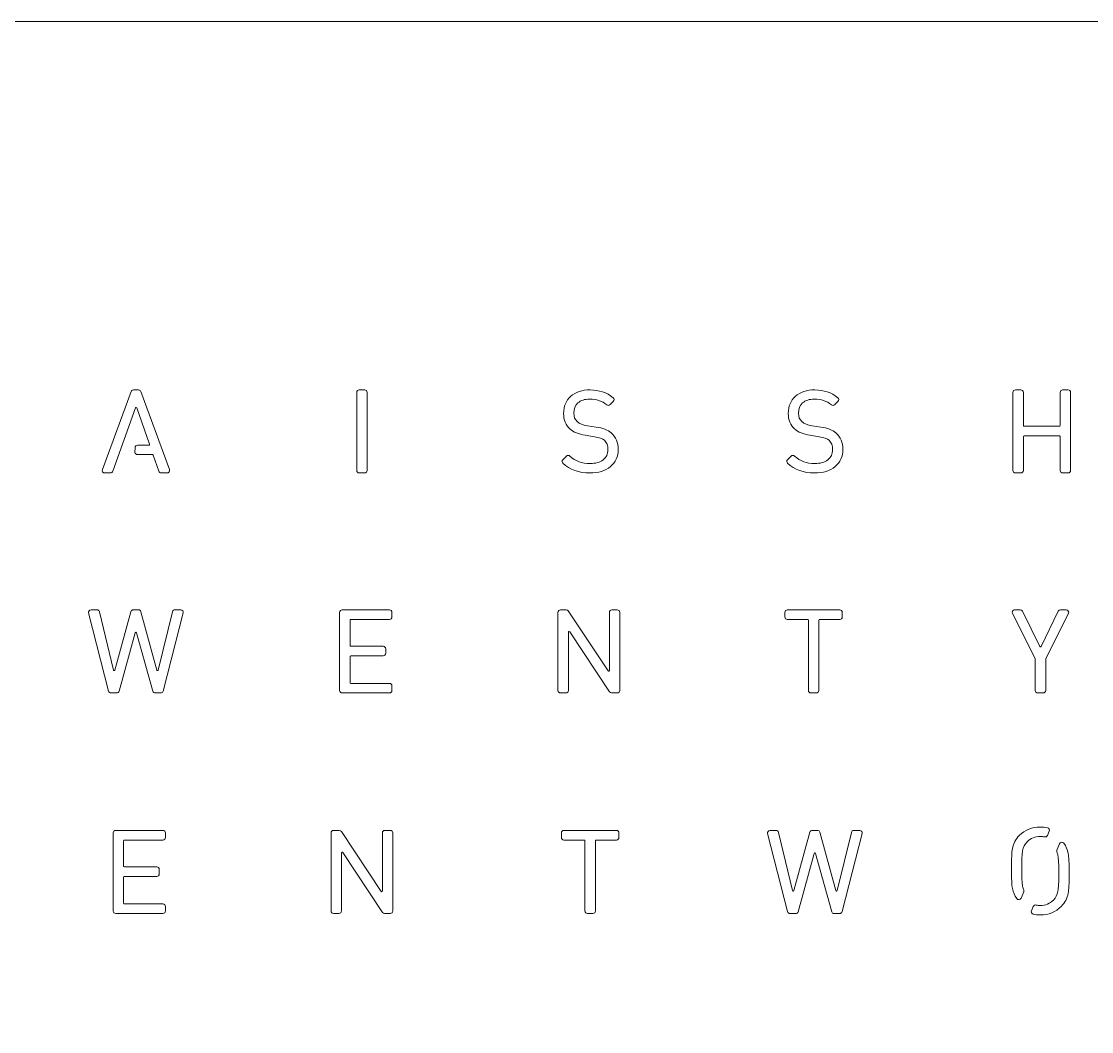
# Model space of a CAD drawing. Header units: millimetres. Extents: x 0 to 620, y 0 to 620.
# Drawn here: x 310 to 468, y 470.9 to 620 of the extents above; entities that cross this region are included whole.
import ezdxf

# ---------------------------------------------------------------- set-up
doc = ezdxf.new("R2010")
doc.units = ezdxf.units.MM
doc.header["$MEASUREMENT"] = 0
doc.layers.add('Layer 1', color=7, linetype='Continuous', lineweight=0)

# ---------------------------------------------------------------- blocks, each defined once
blk = doc.blocks.new('Block_10')
at = {"layer": 'Layer 1', "color": 250, "lineweight": 9, "true_color": 0x231f20}
blk.add_open_spline([(331.5115477686847, 553.3371119493393), (331.5115477686847, 553.3371119493393), (330.654063502406, 553.3371119493393), (330.654063502406, 553.3371119493393), (330.4980006769241, 553.3371119493393), (330.3577852906745, 553.4361584445402), (330.3054198392987, 553.5834362765347), (330.3054198392987, 553.5834362765347), (329.4568928212816, 555.9807059699457), (329.4568928212816, 555.9807059699457), (329.4420789106951, 556.0225638800916), (329.4021158030662, 556.0506414082964), (329.3576740713064, 556.0506414082964), (329.3576740713064, 556.0506414082964), (327.1442002220334, 556.0506414082964), (327.1442002220334, 556.0506414082964), (327.0449814720582, 556.0506414082964), (326.9519638939565, 556.0893987325053), (326.8820284556059, 556.1596786804045), (326.8120930172553, 556.2299586283036), (326.7735079478205, 556.3234929707281), (326.7741969669176, 556.4228839754775), (326.7741969669176, 556.4228839754775), (326.7790201005969, 557.0607434045716), (326.7790201005969, 557.0607434045716), (326.7807426483395, 557.26314276433), (326.9464517411801, 557.4276460737507), (327.1490233557127, 557.4276460737507), (327.1490233557127, 557.4276460737507), (328.8198946660589, 557.4276460737507), (328.8198946660589, 557.4276460737507), (328.8543456209114, 557.4276460737507), (328.8856959898272, 557.4438380225314), (328.9056775436417, 557.4720878055105), (328.9256590974561, 557.5001653337152), (328.9304822311355, 557.5349607981162), (328.9191134160341, 557.5675169504519), (328.9191134160341, 557.5675169504519), (327.0281005041805, 562.9540959964143), (327.0281005041805, 562.9540959964143), (327.0046738548808, 563.0204140845052), (326.9309488114964, 563.0290268232185), (326.9288817542053, 563.0242036895391), (326.9113117672305, 563.0242036895391), (326.8530896535298, 563.0190360463112), (326.8300075137787, 562.9544405059627), (326.8300075137787, 562.9544405059627), (323.5041123323184, 553.5832640217604), (323.5041123323184, 553.5832640217604), (323.4517468809426, 553.435986189766), (323.311531494693, 553.3371119493393), (323.1558131787597, 553.3371119493393), (323.1558131787597, 553.3371119493393), (322.2986734220295, 553.3371119493393), (322.2986734220295, 553.3371119493393), (322.1777505704973, 553.3371119493393), (322.0644069290325, 553.3963675916857), (321.995160509779, 553.4954140868866), (321.926258600074, 553.5946328368618), (321.9097221417448, 553.7214123507189), (321.9517523066648, 553.8347559921835), (321.9517523066648, 553.8347559921835), (326.1926648490074, 565.3596339189899), (326.1926648490074, 565.3596339189899), (326.2460638290288, 565.5045001841447), (326.3855901961814, 565.601824131603), (326.5395859643721, 565.601824131603), (326.5395859643721, 565.601824131603), (327.2868271751228, 565.601824131603), (327.2868271751228, 565.601824131603), (327.4411674528619, 565.601824131603), (327.580349310466, 565.5045001841447), (327.6337482904874, 565.3594616642156), (327.6337482904874, 565.3594616642156), (331.8588133935978, 553.8340669730867), (331.8588133935978, 553.8340669730867), (331.9001545394208, 553.7208955863961), (331.8836180810916, 553.594116072539), (331.8147161713866, 553.4952418321124), (331.7454697521331, 553.3961953369114), (331.6321261106684, 553.3371119493393), (331.5115477686847, 553.3371119493393)], degree=3, knots=[0, 0, 0, 0, 1, 1, 1, 2, 2, 2, 3, 3, 3, 4, 4, 4, 5, 5, 5, 6, 6, 6, 7, 7, 7, 8, 8, 8, 9, 9, 9, 10, 10, 10, 11, 11, 11, 12, 12, 12, 13, 13, 13, 14, 14, 14, 15, 15, 15, 16, 16, 16, 17, 17, 17, 18, 18, 18, 19, 19, 19, 20, 20, 20, 21, 21, 21, 22, 22, 22, 23, 23, 23, 24, 24, 24, 25, 25, 25, 26, 26, 26, 27, 27, 27, 27], dxfattribs=at)
blk = doc.blocks.new('Block_11')
at = {"layer": 'Layer 1', "color": 250, "lineweight": 9, "true_color": 0x231f20}
blk.add_open_spline([(360.6901284905567, 553.3371119493393), (360.6901284905567, 553.3371119493393), (359.8843206565567, 553.3371119493393), (359.8843206565567, 553.3371119493393), (359.6803710038299, 553.3371119493393), (359.5143174014409, 553.5029932969542), (359.5143174014409, 553.7069429496809), (359.5143174014409, 553.7069429496809), (359.5143174014409, 565.2319931312614), (359.5143174014409, 565.2319931312614), (359.5143174014409, 565.4359427839883), (359.6803710038299, 565.601824131603), (359.8843206565567, 565.601824131603), (359.8843206565567, 565.601824131603), (360.6901284905567, 565.601824131603), (360.6901284905567, 565.601824131603), (360.8940781432834, 565.601824131603), (361.0601317456725, 565.4359427839883), (361.0601317456725, 565.2319931312614), (361.0601317456725, 565.2319931312614), (361.0601317456725, 553.7069429496809), (361.0601317456725, 553.7069429496809), (361.0601317456725, 553.5029932969542), (360.8940781432834, 553.3371119493393), (360.6901284905567, 553.3371119493393)], degree=3, knots=[0, 0, 0, 0, 1, 1, 1, 2, 2, 2, 3, 3, 3, 4, 4, 4, 5, 5, 5, 6, 6, 6, 7, 7, 7, 8, 8, 8, 8], dxfattribs=at)
blk = doc.blocks.new('Block_12')
at = {"layer": 'Layer 1', "color": 250, "lineweight": 9, "true_color": 0x231f20}
blk.add_open_spline([(427.1036457265574, 553.3371119493393), (425.5106335741778, 553.3371119493393), (424.1787596595803, 553.8166692408861), (423.1452310140054, 554.7625202063614), (423.0718504801695, 554.8293550587754), (423.0305093343465, 554.9213391082315), (423.0280977675069, 555.0212468773037), (423.0256862006672, 555.121843665473), (423.065649308296, 555.2205456511253), (423.1369627848407, 555.2918591276701), (423.1369627848407, 555.2918591276701), (423.6688855277633, 555.8239541253669), (423.6688855277633, 555.8239541253669), (423.8063448376248, 555.9615856900027), (424.0278644773264, 555.9643417663909), (424.1739365259009, 555.8310165711117), (424.9773327930612, 555.0996227995931), (425.9743434264925, 554.728758270606), (427.1367186432158, 554.728758270606), (427.9649195978699, 554.728758270606), (428.6232773451011, 554.9146211720353), (429.0942218979347, 555.2810070768916), (429.5617213552832, 555.644809160134), (429.7890976573096, 556.1364242858791), (429.7890976573096, 556.7844467466545), (429.7890976573096, 557.3935396284467), (429.6144313162074, 557.85638820689), (429.2702662772311, 558.1602456286892), (428.9925915811199, 558.4072589749816), (428.4968423407924, 558.586059430666), (427.7964544286412, 558.692340626386), (427.7964544286412, 558.692340626386), (426.4204832918323, 558.9078313489883), (426.4204832918323, 558.9078313489883), (425.4599906705447, 559.05459241666), (424.7065482879206, 559.3665458128493), (424.1811712264199, 559.834906544069), (423.5579534531383, 560.3888778980972), (423.2420381971409, 561.16367987273), (423.2420381971409, 562.1379528759586), (423.2420381971409, 563.177682693407), (423.5999836180583, 564.0251761827784), (424.3055391734375, 564.6564899304504), (425.0073051237829, 565.2838418183145), (425.9653861782309, 565.601824131603), (427.153255101545, 565.601824131603), (428.4679035387163, 565.601824131603), (429.6123642589163, 565.2128728513183), (430.5556314027778, 564.4458223415274), (430.6365911466811, 564.3800210177592), (430.6841334643776, 564.2868311848832), (430.6896456171539, 564.1836505750999), (430.6948132603818, 564.0797809462196), (430.6548501527529, 563.9771171007591), (430.5797470711745, 563.902186273955), (430.5797470711745, 563.902186273955), (430.0998452700792, 563.4221122180854), (430.0998452700792, 563.4221122180854), (429.9692761511882, 563.2918876087431), (429.7543021929086, 563.2832748700299), (429.6089191634311, 563.4023029190452), (428.925756728706, 563.9602361328814), (428.0827418634654, 564.2432507269948), (427.1036457265574, 564.2432507269948), (426.3674288213596, 564.2432507269948), (425.7834851366097, 564.0539427300803), (425.3690401497341, 563.6804943794792), (424.9525281055674, 563.305667990684), (424.7499564910347, 562.8173257056499), (424.7499564910347, 562.1877345057204), (424.7499564910347, 561.6261839416247), (424.9139430361326, 561.2117389547491), (425.2508733745901, 560.9204561314713), (425.595382923115, 560.6229721363198), (426.1031899976408, 560.4185057192703), (426.760169706678, 560.3127412878732), (426.760169706678, 560.3127412878732), (428.0517360040981, 560.1139592783742), (428.0517360040981, 560.1139592783742), (429.0328991982973, 559.9673704654768), (429.7804849185966, 559.6783269542644), (430.2727890634387, 559.254752464353), (430.9628416891343, 558.6682249579892), (431.3132078999841, 557.8479477229513), (431.3132078999841, 556.8175196633129), (431.3132078999841, 555.7531574131451), (430.9232230910539, 554.8960176564149), (430.1539332691976, 554.2700438067449), (429.3932561860544, 553.6509601480457), (428.3669622409985, 553.3371119493393), (427.1036457265574, 553.3371119493393)], degree=3, knots=[0, 0, 0, 0, 1, 1, 1, 2, 2, 2, 3, 3, 3, 4, 4, 4, 5, 5, 5, 6, 6, 6, 7, 7, 7, 8, 8, 8, 9, 9, 9, 10, 10, 10, 11, 11, 11, 12, 12, 12, 13, 13, 13, 14, 14, 14, 15, 15, 15, 16, 16, 16, 17, 17, 17, 18, 18, 18, 19, 19, 19, 20, 20, 20, 21, 21, 21, 22, 22, 22, 23, 23, 23, 24, 24, 24, 25, 25, 25, 26, 26, 26, 27, 27, 27, 28, 28, 28, 29, 29, 29, 30, 30, 30, 30], dxfattribs=at)
blk = doc.blocks.new('Block_15')
at = {"layer": 'Layer 1', "color": 250, "lineweight": 9, "true_color": 0x231f20}
blk.add_open_spline([(464.5666475618098, 553.3371119493393), (464.5666475618098, 553.3371119493393), (463.7604952182612, 553.3371119493393), (463.7604952182612, 553.3371119493393), (463.5565455655345, 553.3371119493393), (463.390836472694, 553.5029932969542), (463.390836472694, 553.7069429496809), (463.390836472694, 553.7069429496809), (463.390836472694, 558.7095661038122), (463.390836472694, 558.7095661038122), (463.390836472694, 558.7674437079644), (463.3436386645461, 558.8146415161124), (463.2857610603938, 558.8146415161124), (463.2857610603938, 558.8146415161124), (458.0640298334007, 558.8146415161124), (458.0640298334007, 558.8146415161124), (458.0061522292484, 558.8146415161124), (457.9589544211005, 558.7674437079644), (457.9589544211005, 558.7095661038122), (457.9589544211005, 558.7095661038122), (457.9589544211005, 553.7069429496809), (457.9589544211005, 553.7069429496809), (457.9589544211005, 553.5029932969542), (457.79324532826, 553.3371119493393), (457.5892956755332, 553.3371119493393), (457.5892956755332, 553.3371119493393), (456.7831433319847, 553.3371119493393), (456.7831433319847, 553.3371119493393), (456.579193679258, 553.3371119493393), (456.4134845864175, 553.5029932969542), (456.4134845864175, 553.7069429496809), (456.4134845864175, 553.7069429496809), (456.4134845864175, 565.2319931312614), (456.4134845864175, 565.2319931312614), (456.4134845864175, 565.4359427839883), (456.579193679258, 565.601824131603), (456.7831433319847, 565.601824131603), (456.7831433319847, 565.601824131603), (457.5892956755332, 565.601824131603), (457.5892956755332, 565.601824131603), (457.79324532826, 565.601824131603), (457.9589544211005, 565.4359427839883), (457.9589544211005, 565.2319931312614), (457.9589544211005, 565.2319931312614), (457.9589544211005, 560.3304835296223), (457.9589544211005, 560.3304835296223), (457.9589544211005, 560.2726059254701), (458.0061522292484, 560.2254081173221), (458.0640298334007, 560.2254081173221), (458.0640298334007, 560.2254081173221), (463.2857610603938, 560.2254081173221), (463.2857610603938, 560.2254081173221), (463.3436386645461, 560.2254081173221), (463.390836472694, 560.2726059254701), (463.390836472694, 560.3304835296223), (463.390836472694, 560.3304835296223), (463.390836472694, 565.2319931312614), (463.390836472694, 565.2319931312614), (463.390836472694, 565.4359427839883), (463.5565455655345, 565.601824131603), (463.7604952182612, 565.601824131603), (463.7604952182612, 565.601824131603), (464.5666475618098, 565.601824131603), (464.5666475618098, 565.601824131603), (464.7705972145366, 565.601824131603), (464.936306307377, 565.4359427839883), (464.936306307377, 565.2319931312614), (464.936306307377, 565.2319931312614), (464.936306307377, 553.7069429496809), (464.936306307377, 553.7069429496809), (464.936306307377, 553.5029932969542), (464.7705972145366, 553.3371119493393), (464.5666475618098, 553.3371119493393)], degree=3, knots=[0, 0, 0, 0, 1, 1, 1, 2, 2, 2, 3, 3, 3, 4, 4, 4, 5, 5, 5, 6, 6, 6, 7, 7, 7, 8, 8, 8, 9, 9, 9, 10, 10, 10, 11, 11, 11, 12, 12, 12, 13, 13, 13, 14, 14, 14, 15, 15, 15, 16, 16, 16, 17, 17, 17, 18, 18, 18, 19, 19, 19, 20, 20, 20, 21, 21, 21, 22, 22, 22, 23, 23, 23, 24, 24, 24, 24], dxfattribs=at)
blk = doc.blocks.new('Block_20')
at = {"layer": 'Layer 1', "color": 250, "lineweight": 9, "true_color": 0x231f20}
blk.add_open_spline([(393.9256536558588, 553.3371119493393), (392.3329860130279, 553.3371119493393), (391.0011120984303, 553.8166692408861), (389.9672389433068, 554.7625202063614), (389.893858409471, 554.8296995683237), (389.852517263648, 554.92168361778), (389.8501056968084, 555.0217636416265), (389.8480386395172, 555.1221881750215), (389.8876572375975, 555.2207179058997), (389.9589707141422, 555.2918591276701), (389.9589707141422, 555.2918591276701), (390.4908934570648, 555.8239541253669), (390.4908934570648, 555.8239541253669), (390.6283527669263, 555.9615856900027), (390.8498724066278, 555.9643417663909), (390.9959444552025, 555.8310165711117), (391.7993407223627, 555.0996227995931), (392.796351355794, 554.728758270606), (393.9590710820658, 554.728758270606), (394.7869275271713, 554.728758270606), (395.4452852744026, 554.9146211720353), (395.9162298272362, 555.2810070768916), (396.3837292845846, 555.644809160134), (396.6111055866111, 556.1364242858791), (396.6111055866111, 556.7844467466545), (396.6111055866111, 557.3935396284467), (396.436439245509, 557.85638820689), (396.0922742065325, 558.1602456286892), (395.8145995104214, 558.4072589749816), (395.3188502700939, 558.586059430666), (394.6184623579426, 558.692340626386), (394.6184623579426, 558.692340626386), (393.2424912211338, 558.9078313489883), (393.2424912211338, 558.9078313489883), (392.2819985998462, 559.05459241666), (391.5285562172221, 559.3665458128493), (391.0031791557214, 559.834906544069), (390.3799613824398, 560.3888778980972), (390.0640461264424, 561.16367987273), (390.0640461264424, 562.1379528759586), (390.0640461264424, 563.177682693407), (390.4219915473598, 564.0251761827784), (391.127547102739, 564.6564899304504), (391.8293130530844, 565.2838418183145), (392.7873941075323, 565.601824131603), (393.975607540395, 565.601824131603), (395.2899114680178, 565.601824131603), (396.4343721882178, 565.2128728513183), (397.3776393320792, 564.4458223415274), (397.4585990759826, 564.3800210177592), (397.5061413936791, 564.2868311848832), (397.5116535464554, 564.1836505750999), (397.5168211896833, 564.0797809462196), (397.4768580820544, 563.9771171007591), (397.401755000476, 563.902186273955), (397.401755000476, 563.902186273955), (396.9218531993807, 563.4221122180854), (396.9218531993807, 563.4221122180854), (396.7916285900382, 563.2918876087431), (396.5763101222101, 563.2832748700299), (396.4309270927326, 563.4023029190452), (395.7477646580075, 563.9602361328814), (394.9047497927669, 564.2432507269948), (393.9256536558588, 564.2432507269948), (393.189436750661, 564.2432507269948), (392.6058375754596, 564.0539427300803), (392.1910480790356, 563.6804943794792), (391.7745360348689, 563.305667990684), (391.5719644203362, 562.8173257056499), (391.5719644203362, 562.1877345057204), (391.5719644203362, 561.6261839416247), (391.7359509654341, 561.2117389547491), (392.0728813038915, 560.9204561314713), (392.4173908524165, 560.6229721363198), (392.9251979269423, 560.4185057192703), (393.5821776359795, 560.3127412878732), (393.5821776359795, 560.3127412878732), (394.8737439333996, 560.1139592783742), (394.8737439333996, 560.1139592783742), (395.8549071275988, 559.9673704654768), (396.602492847898, 559.6783269542644), (397.0947969927402, 559.254752464353), (397.7848496184358, 558.6682249579892), (398.1352158292856, 557.8479477229513), (398.1352158292856, 556.8175196633129), (398.1352158292856, 555.7528129035965), (397.7452310203554, 554.8956731468662), (396.9759411984991, 554.2700438067449), (396.2152641153559, 553.6509601480457), (395.1889701703, 553.3371119493393), (393.9256536558588, 553.3371119493393)], degree=3, knots=[0, 0, 0, 0, 1, 1, 1, 2, 2, 2, 3, 3, 3, 4, 4, 4, 5, 5, 5, 6, 6, 6, 7, 7, 7, 8, 8, 8, 9, 9, 9, 10, 10, 10, 11, 11, 11, 12, 12, 12, 13, 13, 13, 14, 14, 14, 15, 15, 15, 16, 16, 16, 17, 17, 17, 18, 18, 18, 19, 19, 19, 20, 20, 20, 21, 21, 21, 22, 22, 22, 23, 23, 23, 24, 24, 24, 25, 25, 25, 26, 26, 26, 27, 27, 27, 28, 28, 28, 29, 29, 29, 30, 30, 30, 30], dxfattribs=at)
blk = doc.blocks.new('Block_112')
at = {"layer": 'Layer 1', "color": 250, "lineweight": 9, "true_color": 0x231f20}
blk.add_open_spline([(330.5865396308951, 520.866053472214), (330.5865396308951, 520.866053472214), (329.7548935807557, 520.866053472214), (329.7548935807557, 520.866053472214), (329.5895289974637, 520.866053472214), (329.4431124393406, 520.9775023111619), (329.3986707075809, 521.1368379773547), (329.3986707075809, 521.1368379773547), (327.0125975744968, 529.7444090472515), (327.0125975744968, 529.7444090472515), (326.9929605302309, 529.8158947785704), (326.9302597923994, 529.8214069313466), (326.9116562767791, 529.8214069313466), (326.9116562767791, 529.8214069313466), (326.9113117672305, 529.8214069313466), (326.9113117672305, 529.8214069313466), (326.8927082516102, 529.8214069313466), (326.8300075137787, 529.8158947785704), (326.8100259599642, 529.7444090472515), (326.8100259599642, 529.7444090472515), (324.4242973364287, 521.1370102321289), (324.4242973364287, 521.1370102321289), (324.3798556046689, 520.9775023111619), (324.2334390465458, 520.866053472214), (324.0680744632538, 520.866053472214), (324.0680744632538, 520.866053472214), (323.236083903566, 520.866053472214), (323.236083903566, 520.866053472214), (323.0672742247888, 520.866053472214), (322.91982413802, 520.9804306423243), (322.8781384826485, 521.1442449326479), (322.8781384826485, 521.1442449326479), (319.9318928236629, 532.6692951142286), (319.9318928236629, 532.6692951142286), (319.9032985311353, 532.7809162079506), (319.9277587090806, 532.8970159258035), (319.9983831665282, 532.9877941918398), (320.0686631144273, 533.0785724578762), (320.1751165649215, 533.1305933997033), (320.2901827541289, 533.1305933997033), (320.2901827541289, 533.1305933997033), (321.1628254405426, 533.1305933997033), (321.1628254405426, 533.1305933997033), (321.3340466861596, 533.1305933997033), (321.4818412824767, 533.0143214270763), (321.5221488996542, 532.8479233151386), (321.5221488996542, 532.8479233151386), (323.6040201013907, 524.2503430221492), (323.6040201013907, 524.2503430221492), (323.6222791074625, 524.1755844501193), (323.6767116161295, 524.1673162209547), (323.7063394373026, 524.1699000425687), (323.7270100102141, 524.1699000425687), (323.7883327098515, 524.1762734692164), (323.8079697541175, 524.2474146909868), (323.8079697541175, 524.2474146909868), (326.1630370278343, 532.8584308563687), (326.1630370278343, 532.8584308563687), (326.2067897404969, 533.0186277964328), (326.3535508081686, 533.1305933997033), (326.5196044105576, 533.1305933997033), (326.5196044105576, 533.1305933997033), (327.303363633452, 533.1305933997033), (327.303363633452, 533.1305933997033), (327.469417235841, 533.1305933997033), (327.6158337939641, 533.0186277964328), (327.6595865066268, 532.8584308563687), (327.6595865066268, 532.8584308563687), (330.0149982898921, 524.2474146909868), (330.0149982898921, 524.2474146909868), (330.0353243532551, 524.1738619023766), (330.0973360719896, 524.1654214184377), (330.1183511544496, 524.1700722973429), (330.1372991796185, 524.1702445521172), (330.2006889365471, 524.1769624883134), (330.2186034330704, 524.2501707673749), (330.2186034330704, 524.2501707673749), (332.3008191443554, 532.8479233151386), (332.3008191443554, 532.8479233151386), (332.3411267615328, 533.0143214270763), (332.48892135785, 533.1305933997033), (332.6601426034669, 533.1305933997033), (332.6601426034669, 533.1305933997033), (333.5327852898807, 533.1305933997033), (333.5327852898807, 533.1305933997033), (333.6478514790881, 533.1305933997033), (333.7543049295823, 533.078400203102), (333.8249293870299, 532.9874496822914), (333.895209334929, 532.8964991614807), (333.9193250033257, 532.7805716984021), (333.8907307107982, 532.6692951142286), (333.8907307107982, 532.6692951142286), (330.944829561361, 521.1442449326479), (330.944829561361, 521.1442449326479), (330.9031439059895, 520.9804306423243), (330.7556938192208, 520.866053472214), (330.5865396308951, 520.866053472214)], degree=3, knots=[0, 0, 0, 0, 1, 1, 1, 2, 2, 2, 3, 3, 3, 4, 4, 4, 5, 5, 5, 6, 6, 6, 7, 7, 7, 8, 8, 8, 9, 9, 9, 10, 10, 10, 11, 11, 11, 12, 12, 12, 13, 13, 13, 14, 14, 14, 15, 15, 15, 16, 16, 16, 17, 17, 17, 18, 18, 18, 19, 19, 19, 20, 20, 20, 21, 21, 21, 22, 22, 22, 23, 23, 23, 24, 24, 24, 25, 25, 25, 26, 26, 26, 27, 27, 27, 28, 28, 28, 29, 29, 29, 30, 30, 30, 31, 31, 31, 32, 32, 32, 32], dxfattribs=at)
blk = doc.blocks.new('Block_113')
at = {"layer": 'Layer 1', "color": 250, "lineweight": 9, "true_color": 0x231f20}
blk.add_open_spline([(364.3367620616936, 520.866053472214), (364.3367620616936, 520.866053472214), (357.3621662518053, 520.866053472214), (357.3621662518053, 520.866053472214), (357.1582165990785, 520.866053472214), (356.992507506238, 521.0319348198288), (356.992507506238, 521.2357122177813), (356.992507506238, 521.2357122177813), (356.992507506238, 532.7609346541362), (356.992507506238, 532.7609346541362), (356.992507506238, 532.9647120520887), (357.1582165990785, 533.1305933997033), (357.3621662518053, 533.1305933997033), (357.3621662518053, 533.1305933997033), (364.3367620616936, 533.1305933997033), (364.3367620616936, 533.1305933997033), (364.5407117144204, 533.1305933997033), (364.7064208072609, 532.9647120520887), (364.7064208072609, 532.7609346541362), (364.7064208072609, 532.7609346541362), (364.7064208072609, 532.0896577988352), (364.7064208072609, 532.0896577988352), (364.7064208072609, 531.8858804008827), (364.5407117144204, 531.719999053268), (364.3367620616936, 531.719999053268), (364.3367620616936, 531.719999053268), (358.6430527532212, 531.719999053268), (358.6430527532212, 531.719999053268), (358.585175149069, 531.719999053268), (358.5379773409211, 531.67280124512), (358.5379773409211, 531.6147513861936), (358.5379773409211, 531.6147513861936), (358.5379773409211, 527.8592527977227), (358.5379773409211, 527.8592527977227), (358.5379773409211, 527.8013751935705), (358.585175149069, 527.7541773854226), (358.6430527532212, 527.7541773854226), (358.6430527532212, 527.7541773854226), (363.4265678344906, 527.7541773854226), (363.4265678344906, 527.7541773854226), (363.6305174872174, 527.7541773854226), (363.7962265800579, 527.5882960378078), (363.7962265800579, 527.3845186398553), (363.7962265800579, 527.3845186398553), (363.7962265800579, 526.7132417845544), (363.7962265800579, 526.7132417845544), (363.7962265800579, 526.5094643866018), (363.6305174872174, 526.343583038987), (363.4265678344906, 526.343583038987), (363.4265678344906, 526.343583038987), (358.6430527532212, 526.343583038987), (358.6430527532212, 526.343583038987), (358.585175149069, 526.343583038987), (358.5379773409211, 526.2963852308391), (358.5379773409211, 526.2383353719126), (358.5379773409211, 526.2383353719126), (358.5379773409211, 522.3817232309498), (358.5379773409211, 522.3817232309498), (358.5379773409211, 522.3238456267974), (358.585175149069, 522.2766478186496), (358.6430527532212, 522.2766478186496), (358.6430527532212, 522.2766478186496), (364.3367620616936, 522.2766478186496), (364.3367620616936, 522.2766478186496), (364.5407117144204, 522.2766478186496), (364.7064208072609, 522.1107664710348), (364.7064208072609, 521.9069890730822), (364.7064208072609, 521.9069890730822), (364.7064208072609, 521.2357122177813), (364.7064208072609, 521.2357122177813), (364.7064208072609, 521.0319348198288), (364.5407117144204, 520.866053472214), (364.3367620616936, 520.866053472214)], degree=3, knots=[0, 0, 0, 0, 1, 1, 1, 2, 2, 2, 3, 3, 3, 4, 4, 4, 5, 5, 5, 6, 6, 6, 7, 7, 7, 8, 8, 8, 9, 9, 9, 10, 10, 10, 11, 11, 11, 12, 12, 12, 13, 13, 13, 14, 14, 14, 15, 15, 15, 16, 16, 16, 17, 17, 17, 18, 18, 18, 19, 19, 19, 20, 20, 20, 21, 21, 21, 22, 22, 22, 23, 23, 23, 24, 24, 24, 24], dxfattribs=at)
blk = doc.blocks.new('Block_114')
at = {"layer": 'Layer 1', "color": 250, "lineweight": 9, "true_color": 0x231f20}
blk.add_open_spline([(427.3826984608627, 520.866053472214), (427.3826984608627, 520.866053472214), (426.5765461173142, 520.866053472214), (426.5765461173142, 520.866053472214), (426.3725964645874, 520.866053472214), (426.2068873717469, 521.0319348198288), (426.2068873717469, 521.2357122177813), (426.2068873717469, 521.2357122177813), (426.2068873717469, 531.6147513861936), (426.2068873717469, 531.6147513861936), (426.2068873717469, 531.67280124512), (426.159689563599, 531.719999053268), (426.1018119594467, 531.719999053268), (426.1018119594467, 531.719999053268), (423.1045788872794, 531.719999053268), (423.1045788872794, 531.719999053268), (422.9006292345526, 531.719999053268), (422.7349201417121, 531.8858804008827), (422.7349201417121, 532.0896577988352), (422.7349201417121, 532.0896577988352), (422.7349201417121, 532.7609346541362), (422.7349201417121, 532.7609346541362), (422.7349201417121, 532.9647120520887), (422.9006292345526, 533.1305933997033), (423.1045788872794, 533.1305933997033), (423.1045788872794, 533.1305933997033), (430.8543211813489, 533.1305933997033), (430.8543211813489, 533.1305933997033), (431.0582708340757, 533.1305933997033), (431.2243244364648, 532.9647120520887), (431.2243244364648, 532.7609346541362), (431.2243244364648, 532.7609346541362), (431.2243244364648, 532.0896577988352), (431.2243244364648, 532.0896577988352), (431.2243244364648, 531.8858804008827), (431.0582708340757, 531.719999053268), (430.8543211813489, 531.719999053268), (430.8543211813489, 531.719999053268), (427.8574326187301, 531.719999053268), (427.8574326187301, 531.719999053268), (427.7995550145779, 531.719999053268), (427.7523572064299, 531.67280124512), (427.7523572064299, 531.6147513861936), (427.7523572064299, 531.6147513861936), (427.7523572064299, 521.2357122177813), (427.7523572064299, 521.2357122177813), (427.7523572064299, 521.0319348198288), (427.5866481135895, 520.866053472214), (427.3826984608627, 520.866053472214)], degree=3, knots=[0, 0, 0, 0, 1, 1, 1, 2, 2, 2, 3, 3, 3, 4, 4, 4, 5, 5, 5, 6, 6, 6, 7, 7, 7, 8, 8, 8, 9, 9, 9, 10, 10, 10, 11, 11, 11, 12, 12, 12, 13, 13, 13, 14, 14, 14, 15, 15, 15, 16, 16, 16, 16], dxfattribs=at)
blk = doc.blocks.new('Block_119')
at = {"layer": 'Layer 1', "color": 250, "lineweight": 9, "true_color": 0x231f20}
for points, knots in [([(460.8921087172422, 520.866053472214), (460.8921087172422, 520.866053472214), (460.0859563736938, 520.866053472214), (460.0859563736938, 520.866053472214), (459.882006720967, 520.866053472214), (459.7162976281264, 521.0319348198288), (459.7162976281264, 521.2357122177813), (459.7162976281264, 521.2357122177813), (459.7162976281264, 525.8965818997759), (459.7162976281264, 525.8965818997759), (459.7162976281264, 525.9134628676536), (459.7125080230926, 525.92948256166), (459.7052733225736, 525.943951962698), (459.7052733225736, 525.943951962698), (456.332524842514, 532.5936752683272), (456.332524842514, 532.5936752683272), (456.2739582192648, 532.7092582218575), (456.2794703720412, 532.8441337101049), (456.3473387531007, 532.9545490204071), (456.4152071341601, 533.0647920759352), (456.5326848902071, 533.1305933997033), (456.6622204804525, 533.1305933997033), (456.6622204804525, 533.1305933997033), (457.5100584793725, 533.1305933997033), (457.5100584793725, 533.1305933997033), (457.6499293560736, 533.1305933997033), (457.7798094558676, 533.0496336558001), (457.8414766650535, 532.924232180137), (457.8414766650535, 532.924232180137), (460.393258890978, 527.7443588632896), (460.393258890978, 527.7443588632896), (460.4194416166659, 527.6914766475909), (460.468017463008, 527.685619985266), (460.4879990168225, 527.685619985266), (460.4879990168225, 527.685619985266), (460.4879990168225, 527.685619985266), (460.4879990168225, 527.685619985266), (460.5076360610883, 527.6857922400404), (460.5565564169789, 527.6916489023652), (460.5823946331183, 527.7447033728381), (460.5823946331183, 527.7447033728381), (463.1031709996756, 532.9226818871687), (463.1031709996756, 532.9226818871687), (463.164493699313, 533.048944636703), (463.2947183086555, 533.1305933997033), (463.4352782044537, 533.1305933997033), (463.4352782044537, 533.1305933997033), (464.2838052224707, 533.1305933997033), (464.2838052224707, 533.1305933997033), (464.4129963031676, 533.1305933997033), (464.5304740592146, 533.0649643307094), (464.598342440274, 532.9548935299556), (464.6662108213335, 532.8449949839762), (464.6720674836584, 532.7104640052772), (464.6141898795061, 532.5948810517472), (464.6141898795061, 532.5948810517472), (464.6141898795061, 532.5948810517472), (464.6141898795061, 532.5948810517472), (464.6141898795061, 532.5948810517472), (461.2731362779109, 525.9441242174723), (461.2731362779109, 525.9441242174723), (461.2655570678433, 525.9291380521115), (461.2617674628095, 525.9134628676536), (461.2617674628095, 525.8970986640986), (461.2617674628095, 525.8970986640986), (461.2617674628095, 521.2357122177813), (461.2617674628095, 521.2357122177813), (461.2617674628095, 521.0319348198288), (461.096058369969, 520.866053472214), (460.8921087172422, 520.866053472214)], [0, 0, 0, 0, 1, 1, 1, 2, 2, 2, 3, 3, 3, 4, 4, 4, 5, 5, 5, 6, 6, 6, 7, 7, 7, 8, 8, 8, 9, 9, 9, 10, 10, 10, 11, 11, 11, 12, 12, 12, 13, 13, 13, 14, 14, 14, 15, 15, 15, 16, 16, 16, 17, 17, 17, 18, 18, 18, 19, 19, 19, 20, 20, 20, 21, 21, 21, 22, 22, 22, 23, 23, 23, 23]), ([(464.496023104362, 532.6543089488677), (464.496023104362, 532.6543089488677), (464.4994681998474, 532.6543089488677), (464.4994681998474, 532.6543089488677), (464.4994681998474, 532.6543089488677), (464.496023104362, 532.6543089488677), (464.496023104362, 532.6543089488677)], [0, 0, 0, 0, 1, 1, 1, 2, 2, 2, 2])]:
    blk.add_open_spline(points, degree=3, knots=knots, dxfattribs=at)
blk = doc.blocks.new('Block_124')
at = {"layer": 'Layer 1', "color": 250, "lineweight": 9, "true_color": 0x231f20}
blk.add_open_spline([(397.9977565194242, 520.866053472214), (397.9977565194242, 520.866053472214), (397.1492295014071, 520.866053472214), (397.1492295014071, 520.866053472214), (397.0248615543896, 520.866053472214), (396.9094508556338, 520.9278929361743), (396.8408934554773, 521.0315903102802), (396.8408934554773, 521.0315903102802), (390.975962901388, 529.891170114923), (390.975962901388, 529.891170114923), (390.9363443033076, 529.9512870311406), (390.8757106227672, 529.9394014517165), (390.8577961262439, 529.9337170441657), (390.8402261392692, 529.928549400938), (390.783037554214, 529.9056395159611), (390.783037554214, 529.8331202559966), (390.783037554214, 529.8331202559966), (390.783037554214, 521.2357122177813), (390.783037554214, 521.2357122177813), (390.783037554214, 521.0319348198288), (390.6173284613735, 520.866053472214), (390.4133788086467, 520.866053472214), (390.4133788086467, 520.866053472214), (389.6072264650982, 520.866053472214), (389.6072264650982, 520.866053472214), (389.4032768123714, 520.866053472214), (389.2375677195309, 521.0319348198288), (389.2375677195309, 521.2357122177813), (389.2375677195309, 521.2357122177813), (389.2375677195309, 532.7609346541362), (389.2375677195309, 532.7609346541362), (389.2375677195309, 532.9647120520887), (389.4032768123714, 533.1305933997033), (389.6072264650982, 533.1305933997033), (389.6072264650982, 533.1305933997033), (390.4560979926638, 533.1305933997033), (390.4560979926638, 533.1305933997033), (390.5801214301328, 533.1305933997033), (390.6951876193401, 533.0689261905173), (390.7640895290451, 532.9654010711857), (390.7640895290451, 532.9654010711857), (396.629364592683, 524.136654871136), (396.629364592683, 524.136654871136), (396.6693277003118, 524.0763657001442), (396.7292723617552, 524.0885957891167), (396.7471868582785, 524.0941079418932), (396.7647568452532, 524.0994478398953), (396.8219454303084, 524.1223577248722), (396.8219454303084, 524.1948769848367), (396.8219454303084, 524.1948769848367), (396.8219454303084, 532.7609346541362), (396.8219454303084, 532.7609346541362), (396.8219454303084, 532.9647120520887), (396.9876545231489, 533.1305933997033), (397.1916041758758, 533.1305933997033), (397.1916041758758, 533.1305933997033), (397.9977565194242, 533.1305933997033), (397.9977565194242, 533.1305933997033), (398.201706172151, 533.1305933997033), (398.3674152649915, 532.9647120520887), (398.3674152649915, 532.7609346541362), (398.3674152649915, 532.7609346541362), (398.3674152649915, 521.2357122177813), (398.3674152649915, 521.2357122177813), (398.3674152649915, 521.0319348198288), (398.201706172151, 520.866053472214), (397.9977565194242, 520.866053472214)], degree=3, knots=[0, 0, 0, 0, 1, 1, 1, 2, 2, 2, 3, 3, 3, 4, 4, 4, 5, 5, 5, 6, 6, 6, 7, 7, 7, 8, 8, 8, 9, 9, 9, 10, 10, 10, 11, 11, 11, 12, 12, 12, 13, 13, 13, 14, 14, 14, 15, 15, 15, 16, 16, 16, 17, 17, 17, 18, 18, 18, 19, 19, 19, 20, 20, 20, 21, 21, 21, 22, 22, 22, 22], dxfattribs=at)
blk = doc.blocks.new('Block_130')
at = {"layer": 'Layer 1', "color": 250, "lineweight": 9, "true_color": 0x231f20}
blk.add_open_spline([(330.8996988105043, 488.3012883978899), (330.8996988105043, 488.3012883978899), (323.9251030006159, 488.3012883978899), (323.9251030006159, 488.3012883978899), (323.7211533478892, 488.3012883978899), (323.5550997455001, 488.4671697455047), (323.5550997455001, 488.6709471434572), (323.5550997455001, 488.6709471434572), (323.5550997455001, 500.196169579812), (323.5550997455001, 500.196169579812), (323.5550997455001, 500.3999469777646), (323.7211533478892, 500.5658283253794), (323.9251030006159, 500.5658283253794), (323.9251030006159, 500.5658283253794), (330.8996988105043, 500.5658283253794), (330.8996988105043, 500.5658283253794), (331.103648463231, 500.5658283253794), (331.2693575560715, 500.3999469777646), (331.2693575560715, 500.196169579812), (331.2693575560715, 500.196169579812), (331.2693575560715, 499.5248927245111), (331.2693575560715, 499.5248927245111), (331.2693575560715, 499.3211153265586), (331.103648463231, 499.1552339789438), (330.8996988105043, 499.1552339789438), (330.8996988105043, 499.1552339789438), (325.2059895020319, 499.1552339789438), (325.2059895020319, 499.1552339789438), (325.1477673883311, 499.1552339789438), (325.1005695801832, 499.1080361707958), (325.1005695801832, 499.0499863118694), (325.1005695801832, 499.0499863118694), (325.1005695801832, 495.2944877233986), (325.1005695801832, 495.2944877233986), (325.1005695801832, 495.2366101192464), (325.1477673883311, 495.1894123110985), (325.2059895020319, 495.1894123110985), (325.2059895020319, 495.1894123110985), (329.9895045833013, 495.1894123110985), (329.9895045833013, 495.1894123110985), (330.1934542360281, 495.1894123110985), (330.3591633288685, 495.0235309634837), (330.3591633288685, 494.8197535655311), (330.3591633288685, 494.8197535655311), (330.3591633288685, 494.1484767102302), (330.3591633288685, 494.1484767102302), (330.3591633288685, 493.9446993122778), (330.1934542360281, 493.7788179646629), (329.9895045833013, 493.7788179646629), (329.9895045833013, 493.7788179646629), (325.2059895020319, 493.7788179646629), (325.2059895020319, 493.7788179646629), (325.1477673883311, 493.7788179646629), (325.1005695801832, 493.731620156515), (325.1005695801832, 493.6735702975886), (325.1005695801832, 493.6735702975886), (325.1005695801832, 489.8169581566256), (325.1005695801832, 489.8169581566256), (325.1005695801832, 489.7590805524735), (325.1477673883311, 489.7118827443255), (325.2059895020319, 489.7118827443255), (325.2059895020319, 489.7118827443255), (330.8996988105043, 489.7118827443255), (330.8996988105043, 489.7118827443255), (331.103648463231, 489.7118827443255), (331.2693575560715, 489.5460013967107), (331.2693575560715, 489.3422239987582), (331.2693575560715, 489.3422239987582), (331.2693575560715, 488.6709471434572), (331.2693575560715, 488.6709471434572), (331.2693575560715, 488.4671697455047), (331.103648463231, 488.3012883978899), (330.8996988105043, 488.3012883978899)], degree=3, knots=[0, 0, 0, 0, 1, 1, 1, 2, 2, 2, 3, 3, 3, 4, 4, 4, 5, 5, 5, 6, 6, 6, 7, 7, 7, 8, 8, 8, 9, 9, 9, 10, 10, 10, 11, 11, 11, 12, 12, 12, 13, 13, 13, 14, 14, 14, 15, 15, 15, 16, 16, 16, 17, 17, 17, 18, 18, 18, 19, 19, 19, 20, 20, 20, 21, 21, 21, 22, 22, 22, 23, 23, 23, 24, 24, 24, 24], dxfattribs=at)
blk = doc.blocks.new('Block_131')
at = {"layer": 'Layer 1', "color": 250, "lineweight": 9, "true_color": 0x231f20}
blk.add_open_spline([(364.4824896007197, 488.3012883978899), (364.4824896007197, 488.3012883978899), (363.6339625827026, 488.3012883978899), (363.6339625827026, 488.3012883978899), (363.5099391452337, 488.3012883978899), (363.3945284464778, 488.3631278618501), (363.3256265367728, 488.466652981182), (363.3256265367728, 488.466652981182), (357.4606959826834, 497.3264050405989), (357.4606959826834, 497.3264050405989), (357.4207328750546, 497.3863497020423), (357.3611327231597, 497.3746363773924), (357.3425292075394, 497.3689519698417), (357.3249592205646, 497.3637843266139), (357.2677706355094, 497.340874441637), (357.2677706355094, 497.2683551816725), (357.2677706355094, 497.2683551816725), (357.2677706355094, 488.6709471434572), (357.2677706355094, 488.6709471434572), (357.2677706355094, 488.4671697455047), (357.1020615426689, 488.3012883978899), (356.8981118899421, 488.3012883978899), (356.8981118899421, 488.3012883978899), (356.0919595463937, 488.3012883978899), (356.0919595463937, 488.3012883978899), (355.8880098936669, 488.3012883978899), (355.7223008008264, 488.4671697455047), (355.7223008008264, 488.6709471434572), (355.7223008008264, 488.6709471434572), (355.7223008008264, 500.196169579812), (355.7223008008264, 500.196169579812), (355.7223008008264, 500.3999469777646), (355.8880098936669, 500.5658283253794), (356.0919595463937, 500.5658283253794), (356.0919595463937, 500.5658283253794), (356.9408310739593, 500.5658283253794), (356.9408310739593, 500.5658283253794), (357.0648545114282, 500.5658283253794), (357.1799207006356, 500.5041611161934), (357.2488226103406, 500.4006359968617), (357.2488226103406, 500.4006359968617), (363.1140976739784, 491.5718897968118), (363.1140976739784, 491.5718897968118), (363.1540607816073, 491.51160062582), (363.2140054430507, 491.5240029695669), (363.231919939574, 491.529342867569), (363.2494899265487, 491.5346827655712), (363.3066785116039, 491.5575926505481), (363.3066785116039, 491.6301119105126), (363.3066785116039, 491.6301119105126), (363.3066785116039, 500.196169579812), (363.3066785116039, 500.196169579812), (363.3066785116039, 500.3999469777646), (363.4723876044444, 500.5658283253794), (363.6763372571712, 500.5658283253794), (363.6763372571712, 500.5658283253794), (364.4824896007197, 500.5658283253794), (364.4824896007197, 500.5658283253794), (364.6864392534464, 500.5658283253794), (364.852148346287, 500.3999469777646), (364.852148346287, 500.196169579812), (364.852148346287, 500.196169579812), (364.852148346287, 488.6709471434572), (364.852148346287, 488.6709471434572), (364.852148346287, 488.4671697455047), (364.6864392534464, 488.3012883978899), (364.4824896007197, 488.3012883978899)], degree=3, knots=[0, 0, 0, 0, 1, 1, 1, 2, 2, 2, 3, 3, 3, 4, 4, 4, 5, 5, 5, 6, 6, 6, 7, 7, 7, 8, 8, 8, 9, 9, 9, 10, 10, 10, 11, 11, 11, 12, 12, 12, 13, 13, 13, 14, 14, 14, 15, 15, 15, 16, 16, 16, 17, 17, 17, 18, 18, 18, 19, 19, 19, 20, 20, 20, 21, 21, 21, 22, 22, 22, 22], dxfattribs=at)
blk = doc.blocks.new('Block_132')
at = {"layer": 'Layer 1', "color": 250, "lineweight": 9, "true_color": 0x231f20}
for points, knots in [([(430.8460529521843, 488.3012883978899), (430.8460529521843, 488.3012883978899), (430.0140623924964, 488.3012883978899), (430.0140623924964, 488.3012883978899), (429.8486978092045, 488.3012883978899), (429.7022812510814, 488.4127372368378), (429.6578395193217, 488.5720729030306), (429.6578395193217, 488.5720729030306), (427.2721108957862, 497.1796439729273), (427.2721108957862, 497.1796439729273), (427.2521293419717, 497.2511297042463), (427.1894286041401, 497.2566418570226), (427.1708250885198, 497.2566418570226), (427.1518770633509, 497.2566418570226), (427.0891763255193, 497.2511297042463), (427.0691947717049, 497.1796439729273), (427.0691947717049, 497.1796439729273), (424.6834661481694, 488.5722451578049), (424.6834661481694, 488.5722451578049), (424.6390244164096, 488.4127372368378), (424.4926078582865, 488.3012883978899), (424.3272432749946, 488.3012883978899), (424.3272432749946, 488.3012883978899), (423.4955972248553, 488.3012883978899), (423.4955972248553, 488.3012883978899), (423.3264430365294, 488.3012883978899), (423.1793374593094, 488.4156655680002), (423.1373072943893, 488.5794798583239), (423.1373072943893, 488.5794798583239), (420.1914061449521, 500.1045300399044), (420.1914061449521, 500.1045300399044), (420.1628118524245, 500.215806624078), (420.1869275208213, 500.331906341931), (420.2572074687203, 500.4228568627415), (420.3278319261681, 500.5136351287778), (420.4342853766623, 500.5658283253794), (420.5493515658696, 500.5658283253794), (420.5493515658696, 500.5658283253794), (421.4219942522833, 500.5658283253794), (421.4219942522833, 500.5658283253794), (421.5932154979003, 500.5658283253794), (421.7410100942175, 500.4495563527521), (421.7813177113949, 500.2831582408147), (421.7813177113949, 500.2831582408147), (423.8631889131315, 491.6857502025994), (423.8631889131315, 491.6857502025994), (423.8814479192032, 491.6109916305694), (423.9451821856803, 491.6030679109534), (423.9655082490433, 491.6053072230188), (423.9861788219548, 491.6053072230188), (424.0475015215923, 491.6115083948922), (424.0671385658582, 491.6826496166627), (424.0671385658582, 491.6826496166627), (426.422205839575, 500.2936657820447), (426.422205839575, 500.2936657820447), (426.4659585522377, 500.4538627221087), (426.6127196199093, 500.5658283253794), (426.7787732222983, 500.5658283253794), (426.7787732222983, 500.5658283253794), (427.5625324451927, 500.5658283253794), (427.5625324451927, 500.5658283253794), (427.7285860475817, 500.5658283253794), (427.8753471152533, 500.4538627221087), (427.919099827916, 500.2936657820447), (427.919099827916, 500.2936657820447), (430.2741671016328, 491.6826496166627), (430.2741671016328, 491.6826496166627), (430.2941486554472, 491.6104748662466), (430.3568493932789, 491.6075465350842), (430.3771754566418, 491.6053072230188), (430.3964679913592, 491.6056517325674), (430.4602022578364, 491.6121974139893), (430.4781167543596, 491.6857502025994), (430.4781167543596, 491.6857502025994), (432.5599879560961, 500.2831582408147), (432.5599879560961, 500.2831582408147), (432.6002955732735, 500.4495563527521), (432.7480901695907, 500.5658283253794), (432.9193114152077, 500.5658283253794), (432.9193114152077, 500.5658283253794), (433.7919541016214, 500.5658283253794), (433.7919541016214, 500.5658283253794), (433.9070202908287, 500.5658283253794), (434.0134737413229, 500.5138073835521), (434.0837536892221, 500.4230291175158), (434.1543781466698, 500.3322508514794), (434.178838324615, 500.2161511336265), (434.1502440320875, 500.1047022946787), (434.1502440320875, 500.1045300399044), (434.1502440320875, 500.1045300399044), (434.1502440320875, 500.1045300399044), (434.1502440320875, 500.1045300399044), (431.2039983731017, 488.5794798583239), (431.2039983731017, 488.5794798583239), (431.1619682081818, 488.4156655680002), (431.0148626309616, 488.3012883978899), (430.8460529521843, 488.3012883978899)], [0, 0, 0, 0, 1, 1, 1, 2, 2, 2, 3, 3, 3, 4, 4, 4, 5, 5, 5, 6, 6, 6, 7, 7, 7, 8, 8, 8, 9, 9, 9, 10, 10, 10, 11, 11, 11, 12, 12, 12, 13, 13, 13, 14, 14, 14, 15, 15, 15, 16, 16, 16, 17, 17, 17, 18, 18, 18, 19, 19, 19, 20, 20, 20, 21, 21, 21, 22, 22, 22, 23, 23, 23, 24, 24, 24, 25, 25, 25, 26, 26, 26, 27, 27, 27, 28, 28, 28, 29, 29, 29, 30, 30, 30, 31, 31, 31, 32, 32, 32, 32]), ([(434.0220864800361, 500.1372584470143), (434.0220864800361, 500.1372584470143), (434.0255315755213, 500.1372584470143), (434.0255315755213, 500.1372584470143), (434.0255315755213, 500.1372584470143), (434.0220864800361, 500.1372584470143), (434.0220864800361, 500.1372584470143)], [0, 0, 0, 0, 1, 1, 1, 2, 2, 2, 2])]:
    blk.add_open_spline(points, degree=3, knots=knots, dxfattribs=at)
blk = doc.blocks.new('Block_136')
at = {"layer": 'Layer 1', "color": 250, "lineweight": 9, "true_color": 0x231f20}
for points, knots in [([(457.2782035532151, 490.353359523679), (457.160036778071, 490.353359523679), (457.0508272511887, 490.408481051443), (456.9791692650954, 490.5059772536755), (456.6611869518069, 490.9400592848171), (456.4444904457847, 491.4411484231466), (456.3356254284508, 491.9954642867233), (456.2446749076402, 492.5068887115087), (456.200577685429, 493.4685871162161), (456.200577685429, 494.9380925954494), (456.200577685429, 496.4075980746827), (456.2446749076402, 497.3692964793904), (456.3352809189023, 497.8784815921103), (456.483420024768, 498.6320962295086), (456.8244844778077, 499.2796019259613), (457.3495170297598, 499.8051512422362), (458.1894313090637, 500.6447210119916), (459.2357068079341, 501.0703625591942), (460.4600937433919, 501.0703625591942), (460.8287189603136, 501.0703625591942), (461.1856308525855, 501.0312607254366), (461.5215276623974, 500.9539183317928), (461.6235024887608, 500.9306639372673), (461.709629875892, 500.8629678109821), (461.7582057222341, 500.7685721946863), (461.8081596067701, 500.6707314829052), (461.812638230901, 500.5568710771178), (461.7702635564324, 500.4559297793999), (461.7702635564324, 500.4559297793999), (461.5053357136167, 499.8256495603734), (461.5053357136167, 499.8256495603734), (461.4364338039117, 499.6621797795984), (461.2624564819066, 499.5762246472414), (461.0867566121588, 499.6136039332563), (460.8883191122084, 499.6568398815962), (460.6774792685111, 499.6787162379275), (460.4600937433919, 499.6787162379275), (459.6939045074724, 499.6787162379275), (459.0396808748234, 499.4077594780127), (458.5156818515169, 498.8730806587018), (458.1821966085447, 498.5294323840482), (457.9596434401976, 498.0888046714847), (457.8549125374459, 497.5639443743069), (457.7684406407662, 497.1014403054121), (457.7246879281035, 496.217428803897), (457.7246879281035, 494.9380925954494), (457.7246879281035, 493.6587563870019), (457.7684406407662, 492.7745726307126), (457.8552570469945, 492.3103460140752), (457.8914305495896, 492.1296507558738), (457.9437960009654, 491.9534341218033), (458.0106308533792, 491.7882417932855), (458.0471488655229, 491.697980291572), (458.0468043559744, 491.5996228154681), (458.0099418342822, 491.5114283710457), (458.0099418342822, 491.5114283710457), (458.0099418342822, 491.5114283710457), (458.0099418342822, 491.5112561162715), (458.0099418342822, 491.5112561162715), (457.6172009489638, 490.577118475446), (457.6172009489638, 490.577118475446), (457.5655245166849, 490.4543008213969), (457.4556259707056, 490.3716185297509), (457.3229897945234, 490.3559433452929), (457.3081758839369, 490.3542207975503), (457.2930174638018, 490.353359523679), (457.2782035532151, 490.353359523679)], [0, 0, 0, 0, 1, 1, 1, 2, 2, 2, 3, 3, 3, 4, 4, 4, 5, 5, 5, 6, 6, 6, 7, 7, 7, 8, 8, 8, 9, 9, 9, 10, 10, 10, 11, 11, 11, 12, 12, 12, 13, 13, 13, 14, 14, 14, 15, 15, 15, 16, 16, 16, 17, 17, 17, 18, 18, 18, 19, 19, 19, 20, 20, 20, 21, 21, 21, 22, 22, 22, 22]), ([(457.8879854541043, 491.5625880390017), (457.8879854541043, 491.5625880390017), (457.8914305495896, 491.5625880390017), (457.8914305495896, 491.5625880390017), (457.8914305495896, 491.5625880390017), (457.8879854541043, 491.5625880390017), (457.8879854541043, 491.5625880390017)], [0, 0, 0, 0, 1, 1, 1, 2, 2, 2, 2])]:
    blk.add_open_spline(points, degree=3, knots=knots, dxfattribs=at)
blk = doc.blocks.new('Block_137')
at = {"layer": 'Layer 1', "color": 250, "lineweight": 9, "true_color": 0x231f20}
blk.add_open_spline([(460.4600937433919, 488.1002670763256), (460.0914685264702, 488.1002670763256), (459.7342121246497, 488.1393689100832), (459.3983153148379, 488.2167113037271), (459.2963404884745, 488.2399656982525), (459.2102131013432, 488.3076618245377), (459.1616372550013, 488.4020574408335), (459.1116833704651, 488.4998981526146), (459.1072047463343, 488.6137585584021), (459.1495794208029, 488.7146998561199), (459.1495794208029, 488.7146998561199), (459.4145072636186, 489.3449800751463), (459.4145072636186, 489.3449800751463), (459.4834091733235, 489.5084498559215), (459.6563529666831, 489.5956107716982), (459.8330863650764, 489.5570257022635), (460.0315238650268, 489.5137897539236), (460.2423637087241, 489.4919133975923), (460.4600937433919, 489.4919133975923), (461.225938469763, 489.4919133975923), (461.8801621024119, 489.7628701575071), (462.4041611257184, 490.297548976818), (462.7376463686906, 490.6415417610201), (462.9601995370377, 491.0821694735836), (463.0649304397893, 491.6065130064386), (463.1514023364691, 492.070739623076), (463.1951550491318, 492.9549233793655), (463.1951550491318, 494.2325370400704), (463.1951550491318, 495.509978446001), (463.1514023364691, 496.3941622022903), (463.0645859302408, 496.8602836214446), (463.0284124276457, 497.0408066248717), (462.9760469762699, 497.2170232589422), (462.909212123856, 497.3820433326857), (462.8723496021638, 497.4724770891736), (462.8726941117124, 497.5708345652774), (462.9095566334045, 497.6588567549256), (462.9095566334045, 497.6588567549256), (463.3026420282716, 498.5933389052996), (463.3026420282716, 498.5933389052996), (463.3543184605502, 498.7161565593487), (463.4642170065298, 498.7988388509947), (463.5968531827119, 498.8145140354526), (463.7284558302484, 498.830533729459), (463.860058477785, 498.7742064182752), (463.9406737121398, 498.66448012707), (464.2583115158799, 498.2310871150255), (464.4746635123535, 497.729997976696), (464.5842175487845, 497.1753376035707), (464.5842175487845, 497.1744763296994), (464.584562058333, 497.1736150558281), (464.584562058333, 497.172926036731), (464.6751680695951, 496.6637409240111), (464.7192652918063, 495.7020425193037), (464.7192652918063, 494.2325370400704), (464.7192652918063, 492.7628593060628), (464.6751680695951, 491.8009886465809), (464.584562058333, 491.2921480434095), (464.4360784429188, 490.5380166416884), (464.095013989879, 489.8905109452357), (463.5703259474754, 489.3654783932836), (462.73075617772, 488.5259086235282), (461.6841361693012, 488.1002670763256), (460.4600937433919, 488.1002670763256)], degree=3, knots=[0, 0, 0, 0, 1, 1, 1, 2, 2, 2, 3, 3, 3, 4, 4, 4, 5, 5, 5, 6, 6, 6, 7, 7, 7, 8, 8, 8, 9, 9, 9, 10, 10, 10, 11, 11, 11, 12, 12, 12, 13, 13, 13, 14, 14, 14, 15, 15, 15, 16, 16, 16, 17, 17, 17, 18, 18, 18, 19, 19, 19, 20, 20, 20, 21, 21, 21, 21], dxfattribs=at)
blk = doc.blocks.new('Block_135')
at = {"layer": 'Layer 1'}
for name in ['Block_136', 'Block_137']:
    blk.add_blockref(name, (0, 0), dxfattribs=at)
blk = doc.blocks.new('Block_142')
at = {"layer": 'Layer 1', "color": 250, "lineweight": 9, "true_color": 0x231f20}
blk.add_open_spline([(394.3959091895955, 488.3012883978899), (394.3959091895955, 488.3012883978899), (393.589756846047, 488.3012883978899), (393.589756846047, 488.3012883978899), (393.3858071933203, 488.3012883978899), (393.2200981004797, 488.4671697455047), (393.2200981004797, 488.6709471434572), (393.2200981004797, 488.6709471434572), (393.2200981004797, 499.0499863118694), (393.2200981004797, 499.0499863118694), (393.2200981004797, 499.1080361707958), (393.1729002923318, 499.1552339789438), (393.1150226881796, 499.1552339789438), (393.1150226881796, 499.1552339789438), (390.1177896160123, 499.1552339789438), (390.1177896160123, 499.1552339789438), (389.9138399632855, 499.1552339789438), (389.7481308704449, 499.3211153265586), (389.7481308704449, 499.5248927245111), (389.7481308704449, 499.5248927245111), (389.7481308704449, 500.196169579812), (389.7481308704449, 500.196169579812), (389.7481308704449, 500.3999469777646), (389.9138399632855, 500.5658283253794), (390.1177896160123, 500.5658283253794), (390.1177896160123, 500.5658283253794), (397.8675319100818, 500.5658283253794), (397.8675319100818, 500.5658283253794), (398.0714815628085, 500.5658283253794), (398.2375351651976, 500.3999469777646), (398.2375351651976, 500.196169579812), (398.2375351651976, 500.196169579812), (398.2375351651976, 499.5248927245111), (398.2375351651976, 499.5248927245111), (398.2375351651976, 499.3211153265586), (398.0714815628085, 499.1552339789438), (397.8675319100818, 499.1552339789438), (397.8675319100818, 499.1552339789438), (394.870643347463, 499.1552339789438), (394.870643347463, 499.1552339789438), (394.8127657433107, 499.1552339789438), (394.7655679351628, 499.1080361707958), (394.7655679351628, 499.0499863118694), (394.7655679351628, 499.0499863118694), (394.7655679351628, 488.6709471434572), (394.7655679351628, 488.6709471434572), (394.7655679351628, 488.4671697455047), (394.5998588423222, 488.3012883978899), (394.3959091895955, 488.3012883978899)], degree=3, knots=[0, 0, 0, 0, 1, 1, 1, 2, 2, 2, 3, 3, 3, 4, 4, 4, 5, 5, 5, 6, 6, 6, 7, 7, 7, 8, 8, 8, 9, 9, 9, 10, 10, 10, 11, 11, 11, 12, 12, 12, 13, 13, 13, 14, 14, 14, 15, 15, 15, 16, 16, 16, 16], dxfattribs=at)
blk = doc.blocks.new('Block_4')
at = {"layer": 'Layer 1'}
for name in ['Block_10', 'Block_11', 'Block_20', 'Block_12', 'Block_15', 'Block_112', 'Block_113', 'Block_124', 'Block_114', 'Block_119', 'Block_135', 'Block_130', 'Block_131', 'Block_142', 'Block_132']:
    blk.add_blockref(name, (0, 0), dxfattribs=at)
blk = doc.blocks.new('Block_0')
at = {"layer": 'Layer 1', "color": 18, "lineweight": 9, "true_color": 0x000000}
blk.add_lwpolyline([(619.9999998449892, -8.35075045e-08), (0, -8.35075045e-08), (0, 619.9999998449892), (619.9999998449892, 619.9999998449892)], close=True, dxfattribs=at)
at = {"layer": 'Layer 1'}
blk.add_blockref('Block_4', (0, 0), dxfattribs=at)

msp = doc.modelspace()

# ---------------------------------------------------------------- block references
at = {"layer": 'Layer 1'}
msp.add_blockref('Block_0', (0, 0), dxfattribs=at)

doc.saveas('drawing.dxf')
